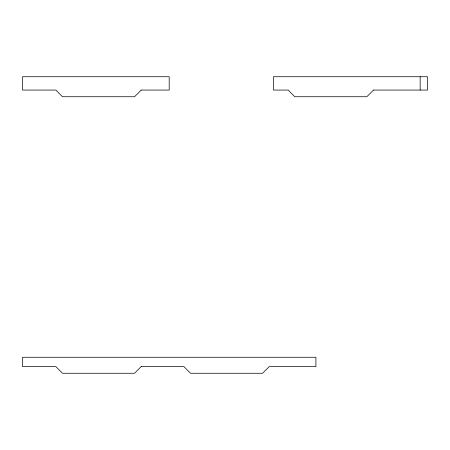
<?xml version="1.0" encoding="UTF-8"?>
<svg xmlns="http://www.w3.org/2000/svg" width="450" height="450" viewBox="0 0 450 450"><rect width="100%" height="100%" fill="white"/><g stroke="black" fill="none" stroke-linecap="round" stroke-linejoin="round"><path stroke-width="0.67" d="M420.165 76.731L420.165 90.067M141.193 90.067L134.528 96.739L62.511 96.739L55.839 90.067L22.5 90.067L22.5 76.731L169.2 76.731L169.2 90.067L141.193 90.067M373.489 90.067L366.817 96.739L294.801 96.739L288.135 90.067L273.465 90.067L273.465 76.731L427.5 76.731L427.5 90.067L373.489 90.067M141.193 366.598L134.528 373.269L62.511 373.269L55.839 366.598L22.5 366.598L22.5 357.266L315.906 357.266L315.906 366.598L269.224 366.598L262.558 373.269L190.541 373.269L183.87 366.598L141.193 366.598"/></g></svg>
